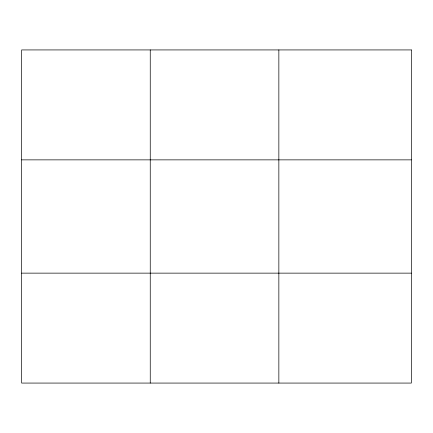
<?xml version="1.0" encoding="UTF-8"?>
<svg xmlns="http://www.w3.org/2000/svg" width="433" height="433" viewBox="0 0 433 433"><rect width="100%" height="100%" fill="white"/><g stroke="black" fill="none" stroke-linecap="round" stroke-linejoin="round"><path stroke-width="0.65" d="M150.251 49.93L150.251 383.07M278.852 49.93L278.852 383.07M21.65 159.864L411.35 159.864M21.65 273.136L411.35 273.136M411.35 49.93L411.35 383.07L21.65 383.07L21.65 49.93L411.35 49.93"/></g></svg>
